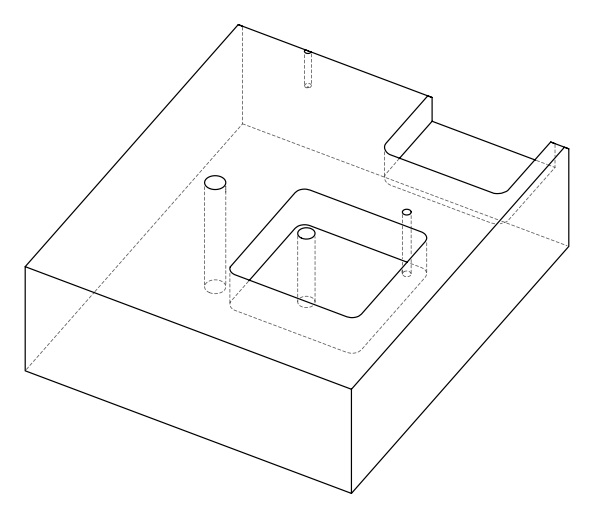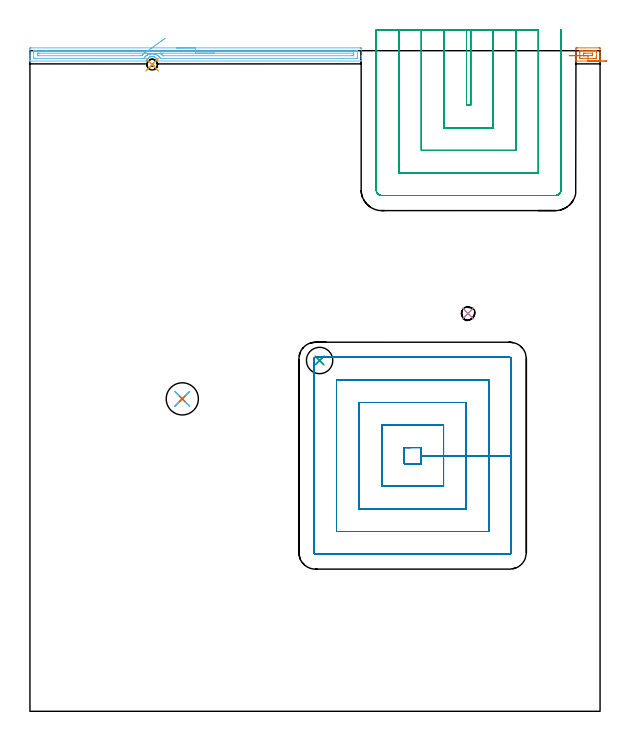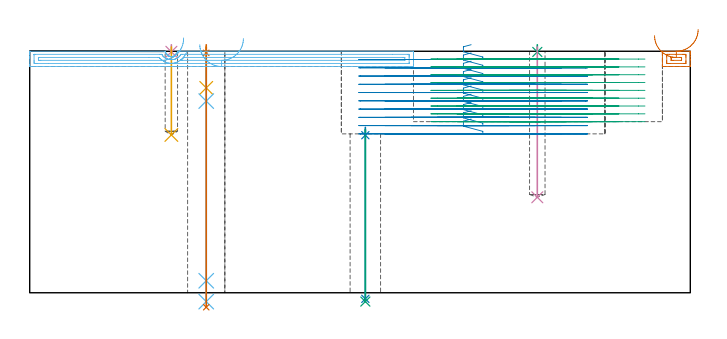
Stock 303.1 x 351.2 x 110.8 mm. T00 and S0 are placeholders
(PLAN: 15 operations, 9 tool changes, 55.9 min)
(1 SPOT_DRILL | STEP1HOLE | NXT0321_9005460120000 | 0.03 min | 2 mm3)
(2 SPOT_DRILL_1 | STEP1HOLE_1 | NXT0321_9005460120000 | 0.04 min | 4189 mm3)
(3 SPOT_DRILL_2 | STEP1POCKET | NXT0321_9005460120000 | 0.03 min | 0 mm3)
(4 SPOT_DRILL_3 | STEP1POCKET_1 | NXT0321_9005460120000 | 0.03 min | 0 mm3)
(5 DRILL_BLIND_HOLE_INTO_CENTER | STEP1HOLE | NXT0301_083 | 0.08 min | 1513 mm3)
(6 GUN_DRILL_THROUGH_HOLE | STEP1HOLE | UGT0307_008 | 0.56 min | 9036 mm3)
(7 DRILL_TO_ENLARGE_THROUGH_HOLE | STEP1HOLE | UGT0301_242 | 0.48 min | 14857 mm3)
(8 DRILL_THROUGH_HOLE_INTO_CENTER | STEP1HOLE_1 | NXT0301_042 | 0.32 min | 2878 mm3)
(9 DRILL_TO_ENLARGE_THROUGH_HOLE_1 | STEP1HOLE_1 | NXT0301_104 | 0.32 min | 9956 mm3)
(10 DRILL_BLIND_HOLE_INTO_CENTER_1 | STEP1POCKET | NXT0301_042 | 0.28 min | 2600 mm3)
(11 DRILL_BLIND_HOLE_INTO_CENTER_2 | STEP1POCKET_1 | UGT0301_180 | 0.16 min | 942 mm3)
(12 AREA_MILL | FG_CHAMFER_SURFACE | UGT0205_001 | 4.51 min | 4413 mm3)
(13 AREA_MILL_1 | FG_CHAMFER_SURFACE_1 | UGT0205_001 | 0.49 min | 424 mm3)
(14 MILL_RECTANGULAR_POCKET | POCKET_RECTANGULAR_STRAIGHT | NXT0201_012 | Follow Part, ap 4, ae 75% | 24.76 min | 544338 mm3)
(15 MILL_SLOT | SLOT_PARTIAL_RECTANGULAR | NXT0201_012 | Follow Part, ap 4, ae 75% | 23.81 min | 311671 mm3)
(TOOL NXT0321_9005460120000 | NC Spot Drill, 142deg, 12mm, Carbide, Uncoated | D12 PA142 FL30 Z2)
(TOOL NXT0301_083 | Carbide Drill 11.2mm [860.1-1120-056A1-MM 2214] | D11.2 PA140 FL72 Z2)
(TOOL UGT0307_008 | Gun Drill 11 mm | D11 PA130 FL24 Z1)
(TOOL UGT0301_242 | Twist Drill 17.1 mm | D17.1 PA118 FL130 Z2)
(TOOL NXT0301_042 | Carbide Drill 7.1mm [860.1-0710-057A1-MM 2214] | D7.1 PA140 FL85 Z2)
(TOOL NXT0301_104 | Carbide Drill 14mm [860.1-1400-112A1-MM 2214] | D14 PA140 FL123 Z2)
(TOOL UGT0301_180 | Twist Drill 5.7 mm | D5.7 PA118 FL55 Z2)
(TOOL UGT0205_001 | Chamfer Mill 20 x 3 x 45 deg. | D20 FL50 Z2)
(TOOL NXT0201_012 | ENDMILL 16mm [2P460-1600-NA 1630] | D16 FL38 Z6)
(OP 1 SPOT_DRILL)
G17 G21 G94 G90
T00 M6
G54
G17 G0 G90 X81. Y166.1 S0 M3
G43 Z120.8 H0
G94 G81 G98 Z110.064 F250. R113.8
G80
M5
M2
(OP 2 SPOT_DRILL_1)
G17 G21 G94 G90
T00 M6
G54
G17 G0 G90 X154. Y186.5 S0 M3
G43 Z120.8 H0
G94 G81 G98 Z72.289 F250. R75.9
G80
M5
M2
(OP 3 SPOT_DRILL_2)
G17 G21 G94 G90
T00 M6
G54
G17 G0 G90 X232.9 Y211.5 S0 M3
G43 Z120.8 H0
G94 G81 G98 Z110.486 F250. R113.8
G80
M5
M2
(OP 4 SPOT_DRILL_3)
G17 G21 G94 G90
T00 M6
G54
G17 G0 G90 X65. Y343.8 S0 M3
G43 Z120.8 H0
G94 G81 G98 Z110.555 F250. R113.8
G80
M5
M2
(OP 5 DRILL_BLIND_HOLE_INTO_CENTER)
G17 G21 G94 G90
T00 M6
G54
G17 G0 G90 X81. Y166.1 S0 M3
G43 Z120.8 H1
G94 G81 G98 Z94. F250. R112.8
G80
M5
M2
(OP 6 GUN_DRILL_THROUGH_HOLE)
G17 G21 G94 G90
T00 M6
G54
G17 G0 G90 X81. Y166.1 M8
G43 Z120.8 H0
Z106.903
S716 M3
G94 G1 Z87.937 F125. M26
G4 X.084
Z5.5 F250.
G4 X.084
Z-4.065 F125.
G4 X.084
M5
M9
G0 Z106.903
Z120.8
M2
(OP 7 DRILL_TO_ENLARGE_THROUGH_HOLE)
G17 G21 G94 G90
T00 M6
G54
G17 G0 G90 X81. Y166.1 S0 M3
G43 Z120.8 H0
G94 G73 G98 Z-6.637 F250. Q16.777 R112.8
G80
M5
M2
(OP 8 DRILL_THROUGH_HOLE_INTO_CENTER)
G17 G21 G94 G90
T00 M6
G54
G17 G0 G90 X154. Y186.5 S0 M3
G43 Z120.8 H1
G94 G73 G98 Z-2.792 F250. Q6.881 R74.9
G80
M5
M2
(OP 9 DRILL_TO_ENLARGE_THROUGH_HOLE_1)
G17 G21 G94 G90
T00 M6
G54
G17 G0 G90 X154. Y186.5 S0 M3
G43 Z120.8 H1
G94 G73 G98 Z-4.048 F250. Q12.825 R74.9
G80
M5
M2
(OP 10 DRILL_BLIND_HOLE_INTO_CENTER_1)
G17 G21 G94 G90
T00 M6
G54
G17 G0 G90 X232.9 Y211.5 S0 M3
G43 Z120.8 H1
G94 G81 G98 Z43.8 F250. R112.8
G80
M5
M2
(OP 11 DRILL_BLIND_HOLE_INTO_CENTER_2)
G17 G21 G94 G90
T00 M6
G54
G17 G0 G90 X65. Y343.8 S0 M3
G43 Z120.8 H0
G94 G81 G98 Z72.4 F250. R112.8
G80
M5
M2
(OP 12 AREA_MILL)
G17 G21 G94 G90
T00 M6
G54
G17 G0 G90 X78.05 Y352.7 S1061 M3
G43 Z120.8 H0
Z113.8
G94 G1 X78.088 Z112.928 F250.
X78.202 Z112.064
X78.391 Z111.212
X78.653 Z110.38
X78.987 Z109.574
X79.39 Z108.8
X79.858 Z108.064
X80.39 Z107.372
X80.979 Z106.729
X81.622 Z106.14
X82.314 Z105.609
X83.05 Z105.14
X83.824 Z104.737
X84.63 Z104.403
X85.462 Z104.141
X86.314 Z103.952
X87.178 Z103.838
X88.05 Z103.8
X175.497 Y352.699 Z103.801
X175.921 Y352.696 Z103.802
X176.09 Y352.691 Z103.805
X176.1 Y352.278 Z104.219
Y348.76 Z107.733
Y348.191 Z108.306
Y347.881 Z108.615
Y347.312 Z109.184
Y347.002 Z109.493
Y345.997 Z110.502
X176.09 Y345.706 Z110.793
X175.943 Y345.7 Z110.8
X67.973
X67.822 Y345.707 Z110.792
X67.773 Y345.943 Z110.557
X67.75 Y346.029 Z110.47
X67.731 Y346.097 Z110.402
X67.626 Y346.39 Z110.11
X67.547 Y346.571 Z109.929
X67.323 Y346.93 Z109.569
X67.265 Y347.002 Z109.498
X67.054 Y347.263 Z109.236
X66.864 Y347.445 Z109.055
X66.656 Y347.613 Z108.886
X66.445 Y347.748 Z108.751
X66.227 Y347.864 Z108.635
X66.192 Y347.879 Z108.621
X65.999 Y347.961 Z108.538
X65.765 Y348.036 Z108.459
X65.515 Y348.095 Z108.403
X65.479 Y348.101 Z108.397
X65.296 Y348.128 Z108.365
X65.262 Y348.134 Z108.36
X65.214 Y348.136 Z108.361
X65.173 Y348.135 Z108.358
X65.113 Y348.136
X65.047 Y348.135 Z108.353
X64.978 Y348.137 Z108.355
X64.873 Y348.138 Z108.354
X64.87
X64.85 Z108.356
X64.805 Y348.136 Z108.357
X64.738 Z108.362
X64.733 Y348.135 Z108.363
X64.668 Y348.121 Z108.373
X64.556 Y348.101 Z108.395
X64.404 Y348.072 Z108.422
X64.356 Y348.064 Z108.433
X64.289 Y348.044 Z108.454
X63.982 Y347.949 Z108.546
X63.958 Y347.939 Z108.556
X63.743 Y347.847 Z108.649
X63.66 Y347.802 Z108.695
X63.514 Y347.723 Z108.776
X63.468 Y347.692 Z108.807
X63.297 Y347.576 Z108.923
X63.09 Y347.411 Z109.088
X63.065 Y347.386 Z109.112
X62.94 Y347.263 Z109.236
X62.842 Y347.148 Z109.351
X62.768 Y347.062 Z109.438
X62.616 Y346.85 Z109.65
X62.484 Y346.625 Z109.875
X62.421 Y346.489 Z110.011
X62.375 Y346.389 Z110.11
X62.276 Y346.103 Z110.392
X62.199 Y345.816 Z110.683
X62.179 Y345.708 Z110.792
X62.175 Y345.702 Z110.798
X62.173 Y345.7 Z110.8
X0.157
X0.01 Y345.706 Z110.793
X0. Y345.998 Z110.501
Y346.381 Z110.118
Y347.002 Z109.493
Y348.191 Z108.306
Y348.76 Z107.733
Y351.993 Z104.503
X0.003 Y352.278 Z104.219
X0.01 Y352.691 Z103.805
X0.179 Y352.696 Z103.802
X0.604 Y352.7 Z103.8
X88.05
Y351.286 Z105.214
X173.712 Y351.285 Z105.215
X173.827
X174.068 Y351.28 Z105.22
X174.09 Y351.279 Z105.221
X174.094 Y351.261 Z105.239
X174.098 Y351.232 Z105.268
X174.099 Y351.204 Z105.296
X174.1 Y351.016 Z105.484
Y348.378 Z108.122
X174.099 Y347.881 Z108.619
X174.097 Y347.501 Z108.999
X174.09 Y347.123 Z109.377
X173.712 Y347.117 Z109.383
X173.597 Y347.115 Z109.385
X166.406 Y347.114 Z109.386
X70.089
X69.701 Y347.116 Z109.384
X69.506 Y347.119 Z109.381
X69.415 Y347.121 Z109.379
X69.311 Y347.254 Z109.246
X69.05 Y347.629 Z108.871
X68.847 Y347.881 Z108.619
X68.646 Y348.108 Z108.392
X68.419 Y348.324 Z108.176
X68.175 Y348.522 Z107.978
X67.83 Y348.76 Z107.74
X67.527 Y348.934 Z107.566
X67.179 Y349.103 Z107.397
X66.83 Y349.24 Z107.26
X66.635 Y349.305 Z107.195
X66.307 Y349.394 Z107.106
X65.903 Y349.481 Z107.019
X65.815 Y349.497 Z107.003
X65.742 Y349.507 Z106.993
X65.544 Y349.53 Z106.97
X65.341 Y349.543 Z106.957
X64.892 Y349.556 Z106.944
X64.871
X64.85 Y349.555 Z106.945
X64.457 Y349.53 Z106.97
X64.119 Y349.48 Z107.02
X64.045 Y349.468 Z107.032
X63.958 Y349.45 Z107.05
X63.643 Y349.379 Z107.121
X63.401 Y349.309 Z107.191
X63.256 Y349.264 Z107.236
X63.065 Y349.201 Z107.299
X62.752 Y349.07 Z107.43
X62.521 Y348.959 Z107.541
X62.173 Y348.772 Z107.728
X62.166 Y348.767 Z107.733
X62.156 Y348.76 Z107.74
X61.799 Y348.503 Z107.997
X61.657 Y348.39 Z108.11
X61.528 Y348.283 Z108.217
X61.281 Y348.045 Z108.455
X61.203 Y347.958 Z108.542
X61.141 Y347.881 Z108.619
X60.819 Y347.456 Z109.044
X60.701 Y347.27 Z109.23
X60.65 Y347.192 Z109.308
X60.618 Y347.144 Z109.356
X60.6 Y347.121 Z109.379
X60.582 Y347.12 Z109.38
X60.388 Y347.116 Z109.384
X60.274 Y347.115 Z109.385
X59.496 Y347.114 Z109.386
X2.388 Y347.115 Z109.385
X2.273
X2.032 Y347.12 Z109.38
X2.01 Y347.121 Z109.379
X2.006 Y347.139 Z109.361
X2.002 Y347.168 Z109.332
X2.001 Y347.196 Z109.304
X2. Y347.384 Z109.116
Y350.022 Z106.478
X2.001 Y350.519 Z105.981
X2.003 Y350.899 Z105.601
X2.01 Y351.277 Z105.223
X2.388 Y351.284 Z105.216
X2.503 Y351.285 Z105.215
X3.28 Y351.286 Z105.214
X8.579
X88.05
Y349.872 Z106.628
X171.927 Y349.871 Z106.629
X172.006 Y349.87 Z106.63
X172.067 Y349.867 Z106.633
X172.082 Y349.865 Z106.635
X172.09 Y349.856 Z106.644
X172.093 Y349.81 Z106.69
X172.098 Y349.64 Z106.86
X172.1 Y349.47 Z107.03
X172.098 Y348.76 Z107.74
X172.096 Y348.594 Z107.906
X172.091 Y348.54 Z107.96
X172.044 Y348.535 Z107.965
X171.927 Y348.533 Z107.967
X171.27 Y348.529 Z107.971
X171.035
X71.096
X70.861 Y348.53 Z107.97
X70.704 Y348.533 Z107.967
X70.652 Y348.535 Z107.965
X70.63 Y348.553 Z107.947
X70.589 Y348.594 Z107.906
X70.431 Y348.76 Z107.74
X70.204 Y348.997 Z107.503
X69.862 Y349.306 Z107.194
X69.67 Y349.462 Z107.038
X69.429 Y349.64 Z106.86
X69.311 Y349.724 Z106.776
X69.134 Y349.849 Z106.651
X69.197 Y349.865 Z106.635
X69.221 Y349.867 Z106.633
X69.311 Y349.87 Z106.63
X69.969 Y349.871 Z106.629
X70.204 Y349.872 Z106.628
X88.05
X88.922 Z106.667
X89.786 Z106.78
X90.638 Z106.969
X91.47 Z107.232
X92.276 Z107.565
X93.05 Z107.968
X93.786 Z108.437
X94.478 Z108.968
X95.121 Z109.557
X95.71 Z110.201
X96.242 Z110.893
X96.71 Z111.628
X97.113 Z112.402
X97.447 Z113.208
X97.709 Z114.04
X97.898 Z114.892
X98.012 Z115.757
X98.05 Z116.628
G0 X71.993 Y357.836 Z110.239
G1 X71.61 Y357.561 Z109.505
X71.176 Y357.25 Z108.815
X70.695 Y356.905 Z108.174
X70.17 Y356.528 Z107.588
X69.606 Y356.124 Z107.06
X69.007 Y355.694 Z106.594
X68.377 Y355.242 Z106.194
X67.721 Y354.771 Z105.864
X67.044 Y354.285 Z105.605
X66.351 Y353.788 Z105.42
X65.648 Y353.284 Z105.309
X64.94 Y352.776 Z105.275
X64.231 Y352.268 Z105.316
X63.529 Y351.764 Z105.434
X62.838 Y351.268 Z105.626
X62.162 Y350.784 Z105.892
X61.509 Y350.315 Z106.229
X60.881 Y349.865 Z106.635
X60.464 Y349.566 Z106.934
X60.388 Y349.509 Z106.991
X59.971 Y349.171 Z107.329
X59.551 Y348.76 Z107.74
X59.524 Y348.733 Z107.767
X59.496 Y348.703 Z107.797
X59.326 Y348.536 Z107.964
X59.167 Y348.533 Z107.967
X58.838 Y348.53 Z107.97
X54.642 Y348.528 Z107.972
X4.408 Y348.529 Z107.971
X4.173 Y348.53 Z107.97
X4.095 Y348.532 Z107.968
X4.035 Y348.535 Z107.965
X4.01 Y348.546 Z107.954
X4.007 Y348.59 Z107.91
X4.003 Y348.76 Z107.74
X4.001 Y348.93 Z107.57
X4.004 Y349.64 Z106.86
X4.007 Y349.81 Z106.69
X4.01 Y349.854 Z106.646
X4.035 Y349.865 Z106.635
X4.095 Y349.868 Z106.632
X4.173 Y349.869 Z106.631
X4.83 Y349.871 Z106.629
X5.065 Y349.872 Z106.628
X60.388 Y349.871 Z106.629
X60.624 Y349.87 Z106.63
X60.78 Y349.867 Z106.633
X60.881 Y349.865 Z106.635
X61.751 Y349.841 Z106.697
X62.612 Y349.817 Z106.835
X63.458 Y349.794 Z107.047
X64.282 Y349.771 Z107.332
X65.079 Y349.749 Z107.688
X65.841 Y349.728 Z108.112
X66.563 Y349.708 Z108.601
X67.24 Y349.69 Z109.151
X67.867 Y349.673 Z109.757
X68.438 Y349.657 Z110.417
X68.949 Y349.643 Z111.123
X69.398 Y349.63 Z111.871
X69.779 Y349.62 Z112.656
X70.09 Y349.611 Z113.471
X70.33 Y349.605 Z114.31
X70.495 Y349.6 Z115.166
X70.585 Y349.598 Z116.034
X70.599 Y349.597 Z116.906
G0 Z120.8
M5
M2
(OP 13 AREA_MILL_1)
G17 G21 G94 G90
T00 M6
G54
G17 G0 G90 X306.7 Y345.7 S1061 M3
G43 Z120.8 H0
G94 G1 X306.662 Z119.928 F250.
X306.548 Z119.063
X306.359 Z118.212
X306.097 Z117.38
X305.763 Z116.574
X305.36 Z115.8
X304.892 Z115.064
X304.36 Z114.372
X303.771 Z113.729
X303.128 Z113.14
X302.436 Z112.608
X301.7 Z112.14
X300.926 Z111.737
X300.12 Z111.403
X299.288 Z111.141
X298.436 Z110.952
X297.572 Z110.838
X296.7 Z110.8
X290.455
X290.31 Y345.706 Z110.793
X290.3 Y345.994 Z110.506
Y346.39 Z110.109
Y347.002 Z109.493
Y349.066 Z107.431
Y349.64 Z106.855
Y350.232 Z106.263
Y351.991 Z104.506
X290.303 Y352.278 Z104.219
X290.31 Y352.691 Z103.805
X290.477 Y352.696 Z103.802
X290.901 Y352.7 Z103.8
X302.499 Y352.699 Z103.801
X302.923 Y352.696 Z103.802
X303.09 Y352.691 Z103.805
X303.1 Y352.278 Z104.219
Y349.64 Z106.855
Y348.187 Z108.31
Y347.002 Z109.493
Y346.39 Z110.109
Y346.122 Z110.377
Y345.993 Z110.506
X303.09 Y345.706 Z110.793
X302.945 Y345.7 Z110.8
X296.7
Y347.114 Z109.386
X293.463
X292.685 Y347.115 Z109.385
X292.569 Y347.116 Z109.384
X292.337 Y347.121 Z109.379
X292.31 Y347.197 Z109.303
X292.304 Y347.378 Z109.122
X292.301 Y347.881 Z108.619
X292.3 Y348.261 Z108.239
Y350.02 Z106.48
X292.301 Y350.519 Z105.981
X292.303 Y350.896 Z105.604
X292.31 Y351.272 Z105.228
X292.685 Y351.282 Z105.218
X292.801 Y351.284 Z105.216
X293.578 Y351.286 Z105.214
X293.692
X299.937
X300.715 Y351.285 Z105.215
X300.831 Y351.284 Z105.216
X301.063 Y351.279 Z105.221
X301.09 Y351.203 Z105.297
X301.096 Y351.022 Z105.478
X301.099 Y350.519 Z105.981
X301.1 Y350.139 Z106.361
Y348.381 Z108.119
X301.099 Y347.881 Z108.619
X301.097 Y347.504 Z108.996
X301.09 Y347.128 Z109.372
X300.715 Y347.118 Z109.382
X300.599 Y347.116 Z109.384
X299.823 Y347.114 Z109.386
X299.708
X296.7
Y348.528 Z107.972
X294.705 Y348.529 Z107.971
X294.47
X294.391 Y348.53 Z107.97
X294.33 Y348.533 Z107.967
X294.316 Y348.535 Z107.965
X294.31 Y348.547 Z107.953
X294.306 Y348.593 Z107.907
X294.302 Y348.76 Z107.74
X294.3 Y348.927 Z107.573
X294.302 Y349.64 Z106.86
X294.304 Y349.803 Z106.697
X294.309 Y349.857 Z106.643
X294.354 Y349.865 Z106.635
X294.47 Y349.866 Z106.634
X295.127 Y349.871 Z106.629
X298.93
X299.009 Y349.87 Z106.63
X299.07 Y349.867 Z106.633
X299.084 Y349.865 Z106.635
X299.09 Y349.853 Z106.647
X299.094 Y349.807 Z106.693
X299.098 Y349.64 Z106.86
X299.1 Y349.473 Z107.027
X299.098 Y348.76 Z107.74
X299.096 Y348.597 Z107.903
X299.091 Y348.543 Z107.957
X299.046 Y348.535 Z107.965
X298.93 Y348.534 Z107.966
X298.273 Y348.529 Z107.971
X296.7 Y348.528 Z107.972
X295.828 Z108.01
X294.964 Y348.529 Z108.123
X294.112 Z108.312
X293.28 Z108.575
X292.474 Z108.908
X291.7 Z109.311
X290.964 Z109.78
X290.272 Z110.311
X289.629 Z110.9
X289.04 Z111.544
X288.508 Z112.236
X288.04 Z112.971
X287.637 Z113.745
X287.303 Z114.551
X287.041 Z115.383
X286.852 Z116.235
X286.738 Z117.1
X286.7 Z117.971
G0 Z120.8
M5
M2
(OP 14 MILL_RECTANGULAR_POCKET)
G17 G21 G94 G90
T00 M6
G54
G17 G0 G90 X202.543 Y140.2 S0 M3
G43 Z120.808 H1
Z113.808
G94 G1 X199. Z112.858 F250.
Y131.6 Z110.554
X207.9 Z108.169
Y135.9 Z107.017
Y140.2 F500.
X199.
Y131.6
X207.9
Y135.9
X219.9
Y152.2
X187.
Y119.6
X219.9
Y135.9
X231.9
Y164.2
X175.
Y107.6
X231.9
Y135.9
X243.9
Y176.2
X163.
Y95.6
X243.9
Y135.9
X255.9
Y187.4
G3 X255.1 Y188.2 R0.8
G1 X151.8
G3 X151. Y187.4 R0.8
G1 Y84.4
G3 X151.8 Y83.6 R0.8
G1 X255.1
G3 X255.9 Y84.4 R0.8
G1 Y135.9
Y136.9
G0 X202.543 Y140.2 Z110.017
G1 X199. Z109.067 F250.
Y131.6 Z106.763
X207.9 Z104.378
Y135.9 Z103.226
Y140.2 F500.
X199.
Y131.6
X207.9
Y135.9
X219.9
Y152.2
X187.
Y119.6
X219.9
Y135.9
X231.9
Y164.2
X175.
Y107.6
X231.9
Y135.9
X243.9
Y176.2
X163.
Y95.6
X243.9
Y135.9
X255.9
Y187.4
G3 X255.1 Y188.2 R0.8
G1 X151.8
G3 X151. Y187.4 R0.8
G1 Y84.4
G3 X151.8 Y83.6 R0.8
G1 X255.1
G3 X255.9 Y84.4 R0.8
G1 Y135.9
Y136.9
G0 X202.543 Y140.2 Z106.226
G1 X199. Z105.277 F250.
Y131.6 Z102.972
X207.9 Z100.588
Y135.9 Z99.435
Y140.2 F500.
X199.
Y131.6
X207.9
Y135.9
X219.9
Y152.2
X187.
Y119.6
X219.9
Y135.9
X231.9
Y164.2
X175.
Y107.6
X231.9
Y135.9
X243.9
Y176.2
X163.
Y95.6
X243.9
Y135.9
X255.9
Y187.4
G3 X255.1 Y188.2 R0.8
G1 X151.8
G3 X151. Y187.4 R0.8
G1 Y84.4
G3 X151.8 Y83.6 R0.8
G1 X255.1
G3 X255.9 Y84.4 R0.8
G1 Y135.9
Y136.9
G0 X202.543 Y140.2 Z102.435
G1 X199. Z101.486 F250.
Y131.6 Z99.182
X207.9 Z96.797
Y135.9 Z95.645
Y140.2 F500.
X199.
Y131.6
X207.9
Y135.9
X219.9
Y152.2
X187.
Y119.6
X219.9
Y135.9
X231.9
Y164.2
X175.
Y107.6
X231.9
Y135.9
X243.9
Y176.2
X163.
Y95.6
X243.9
Y135.9
X255.9
Y187.4
G3 X255.1 Y188.2 R0.8
G1 X151.8
G3 X151. Y187.4 R0.8
G1 Y84.4
G3 X151.8 Y83.6 R0.8
G1 X255.1
G3 X255.9 Y84.4 R0.8
G1 Y135.9
Y136.9
G0 X202.543 Y140.2 Z98.645
G1 X199. Z97.695 F250.
Y131.6 Z95.391
X207.9 Z93.006
Y135.9 Z91.854
Y140.2 F500.
X199.
Y131.6
X207.9
Y135.9
X219.9
Y152.2
X187.
Y119.6
X219.9
Y135.9
X231.9
Y164.2
X175.
Y107.6
X231.9
Y135.9
X243.9
Y176.2
X163.
Y95.6
X243.9
Y135.9
X255.9
Y187.4
G3 X255.1 Y188.2 R0.8
G1 X151.8
G3 X151. Y187.4 R0.8
G1 Y84.4
G3 X151.8 Y83.6 R0.8
G1 X255.1
G3 X255.9 Y84.4 R0.8
G1 Y135.9
Y136.9
G0 X202.543 Y140.2 Z94.854
G1 X199. Z93.904 F250.
Y131.6 Z91.6
X207.9 Z89.215
Y135.9 Z88.063
Y140.2 F500.
X199.
Y131.6
X207.9
Y135.9
X219.9
Y152.2
X187.
Y119.6
X219.9
Y135.9
X231.9
Y164.2
X175.
Y107.6
X231.9
Y135.9
X243.9
Y176.2
X163.
Y95.6
X243.9
Y135.9
X255.9
Y187.4
G3 X255.1 Y188.2 R0.8
G1 X151.8
G3 X151. Y187.4 R0.8
G1 Y84.4
G3 X151.8 Y83.6 R0.8
G1 X255.1
G3 X255.9 Y84.4 R0.8
G1 Y135.9
Y136.9
G0 X202.543 Y140.2 Z91.063
G1 X199. Z90.114 F250.
Y131.6 Z87.809
X207.9 Z85.424
Y135.9 Z84.272
Y140.2 F500.
X199.
Y131.6
X207.9
Y135.9
X219.9
Y152.2
X187.
Y119.6
X219.9
Y135.9
X231.9
Y164.2
X175.
Y107.6
X231.9
Y135.9
X243.9
Y176.2
X163.
Y95.6
X243.9
Y135.9
X255.9
Y187.4
G3 X255.1 Y188.2 R0.8
G1 X151.8
G3 X151. Y187.4 R0.8
G1 Y84.4
G3 X151.8 Y83.6 R0.8
G1 X255.1
G3 X255.9 Y84.4 R0.8
G1 Y135.9
Y136.9
G0 X202.543 Y140.2 Z87.272
G1 X199. Z86.323 F250.
Y131.6 Z84.018
X207.9 Z81.634
Y135.9 Z80.482
Y140.2 F500.
X199.
Y131.6
X207.9
Y135.9
X219.9
Y152.2
X187.
Y119.6
X219.9
Y135.9
X231.9
Y164.2
X175.
Y107.6
X231.9
Y135.9
X243.9
Y176.2
X163.
Y95.6
X243.9
Y135.9
X255.9
Y187.4
G3 X255.1 Y188.2 R0.8
G1 X151.8
G3 X151. Y187.4 R0.8
G1 Y84.4
G3 X151.8 Y83.6 R0.8
G1 X255.1
G3 X255.9 Y84.4 R0.8
G1 Y135.9
Y136.9
G0 X202.543 Y140.2 Z83.482
G1 X199. Z82.532 F250.
Y131.6 Z80.228
X207.9 Z77.843
Y135.9 Z76.691
Y140.2 F500.
X199.
Y131.6
X207.9
Y135.9
X219.9
Y152.2
X187.
Y119.6
X219.9
Y135.9
X231.9
Y164.2
X175.
Y107.6
X231.9
Y135.9
X243.9
Y176.2
X163.
Y95.6
X243.9
Y135.9
X255.9
Y187.4
G3 X255.1 Y188.2 R0.8
G1 X151.8
G3 X151. Y187.4 R0.8
G1 Y84.4
G3 X151.8 Y83.6 R0.8
G1 X255.1
G3 X255.9 Y84.4 R0.8
G1 Y135.9
Y136.9
G0 X202.543 Y140.2 Z79.691
G1 X199. Z78.741 F250.
Y131.6 Z76.437
X207.9 Z74.052
Y135.9 Z72.9
Y140.2 F500.
X199.
Y131.6
X207.9
Y135.9
X219.9
Y152.2
X187.
Y119.6
X219.9
Y135.9
X231.9
Y164.2
X175.
Y107.6
X231.9
Y135.9
X243.9
Y176.2
X163.
Y95.6
X243.9
Y135.9
X255.9
Y187.4
G3 X255.1 Y188.2 R0.8
G1 X151.8
G3 X151. Y187.4 R0.8
G1 Y84.4
G3 X151.8 Y83.6 R0.8
G1 X255.1
G3 X255.9 Y84.4 R0.8
G1 Y135.9
Y136.9
G0 Z120.808
M5
M2
(OP 15 MILL_SLOT)
G17 G21 G94 G90
T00 M6
G54
G17 G0 G90 X232.1 Y362.2 S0 M3
G43 Z120.808 H1
Z107.218
G94 G1 Y359.2 F250.
Y322.2 F500.
X234.3
Y359.2
Y362.2 F250.
X220.1
Y359.2
Y310.2 F500.
X246.3
Y359.2
Y362.2 F250.
X208.1
Y359.2
Y298.2 F500.
X258.3
Y359.2
Y362.2 F250.
X196.1
Y359.2
Y286.2 F500.
X270.3
Y359.2
Y362.2 F250.
X184.1
Y359.2
Y277.2 F500.
G3 X187.1 Y274.2 R3.
G1 X279.3
G3 X282.3 Y277.2 R3.
G1 Y359.2
Y362.2 F250.
G0 X232.1 Z103.628
G1 Y359.2
Y322.2 F500.
X234.3
Y359.2
Y362.2 F250.
X220.1
Y359.2
Y310.2 F500.
X246.3
Y359.2
Y362.2 F250.
X208.1
Y359.2
Y298.2 F500.
X258.3
Y359.2
Y362.2 F250.
X196.1
Y359.2
Y286.2 F500.
X270.3
Y359.2
Y362.2 F250.
X184.1
Y359.2
Y277.2 F500.
G3 X187.1 Y274.2 R3.
G1 X279.3
G3 X282.3 Y277.2 R3.
G1 Y359.2
Y362.2 F250.
G0 X232.1 Z100.038
G1 Y359.2
Y322.2 F500.
X234.3
Y359.2
Y362.2 F250.
X220.1
Y359.2
Y310.2 F500.
X246.3
Y359.2
Y362.2 F250.
X208.1
Y359.2
Y298.2 F500.
X258.3
Y359.2
Y362.2 F250.
X196.1
Y359.2
Y286.2 F500.
X270.3
Y359.2
Y362.2 F250.
X184.1
Y359.2
Y277.2 F500.
G3 X187.1 Y274.2 R3.
G1 X279.3
G3 X282.3 Y277.2 R3.
G1 Y359.2
Y362.2 F250.
G0 X232.1 Z96.449
G1 Y359.2
Y322.2 F500.
X234.3
Y359.2
Y362.2 F250.
X220.1
Y359.2
Y310.2 F500.
X246.3
Y359.2
Y362.2 F250.
X208.1
Y359.2
Y298.2 F500.
X258.3
Y359.2
Y362.2 F250.
X196.1
Y359.2
Y286.2 F500.
X270.3
Y359.2
Y362.2 F250.
X184.1
Y359.2
Y277.2 F500.
G3 X187.1 Y274.2 R3.
G1 X279.3
G3 X282.3 Y277.2 R3.
G1 Y359.2
Y362.2 F250.
G0 X232.1 Z92.859
G1 Y359.2
Y322.2 F500.
X234.3
Y359.2
Y362.2 F250.
X220.1
Y359.2
Y310.2 F500.
X246.3
Y359.2
Y362.2 F250.
X208.1
Y359.2
Y298.2 F500.
X258.3
Y359.2
Y362.2 F250.
X196.1
Y359.2
Y286.2 F500.
X270.3
Y359.2
Y362.2 F250.
X184.1
Y359.2
Y277.2 F500.
G3 X187.1 Y274.2 R3.
G1 X279.3
G3 X282.3 Y277.2 R3.
G1 Y359.2
Y362.2 F250.
G0 X232.1 Z89.269
G1 Y359.2
Y322.2 F500.
X234.3
Y359.2
Y362.2 F250.
X220.1
Y359.2
Y310.2 F500.
X246.3
Y359.2
Y362.2 F250.
X208.1
Y359.2
Y298.2 F500.
X258.3
Y359.2
Y362.2 F250.
X196.1
Y359.2
Y286.2 F500.
X270.3
Y359.2
Y362.2 F250.
X184.1
Y359.2
Y277.2 F500.
G3 X187.1 Y274.2 R3.
G1 X279.3
G3 X282.3 Y277.2 R3.
G1 Y359.2
Y362.2 F250.
G0 X232.1 Z85.679
G1 Y359.2
Y322.2 F500.
X234.3
Y359.2
Y362.2 F250.
X220.1
Y359.2
Y310.2 F500.
X246.3
Y359.2
Y362.2 F250.
X208.1
Y359.2
Y298.2 F500.
X258.3
Y359.2
Y362.2 F250.
X196.1
Y359.2
Y286.2 F500.
X270.3
Y359.2
Y362.2 F250.
X184.1
Y359.2
Y277.2 F500.
G3 X187.1 Y274.2 R3.
G1 X279.3
G3 X282.3 Y277.2 R3.
G1 Y359.2
Y362.2 F250.
G0 X232.1 Z82.09
G1 Y359.2
Y322.2 F500.
X234.3
Y359.2
Y362.2 F250.
X220.1
Y359.2
Y310.2 F500.
X246.3
Y359.2
Y362.2 F250.
X208.1
Y359.2
Y298.2 F500.
X258.3
Y359.2
Y362.2 F250.
X196.1
Y359.2
Y286.2 F500.
X270.3
Y359.2
Y362.2 F250.
X184.1
Y359.2
Y277.2 F500.
G3 X187.1 Y274.2 R3.
G1 X279.3
G3 X282.3 Y277.2 R3.
G1 Y359.2
Y362.2 F250.
G0 X232.1 Z78.5
G1 Y359.2
Y322.2 F500.
X234.3
Y359.2
Y362.2 F250.
X220.1
Y359.2
Y310.2 F500.
X246.3
Y359.2
Y362.2 F250.
X208.1
Y359.2
Y298.2 F500.
X258.3
Y359.2
Y362.2 F250.
X196.1
Y359.2
Y286.2 F500.
X270.3
Y359.2
Y362.2 F250.
X184.1
Y359.2
Y277.2 F500.
G3 X187.1 Y274.2 R3.
G1 X279.3
G3 X282.3 Y277.2 R3.
G1 Y359.2
Y362.2 F250.
G0 Z120.808
M5
M2
